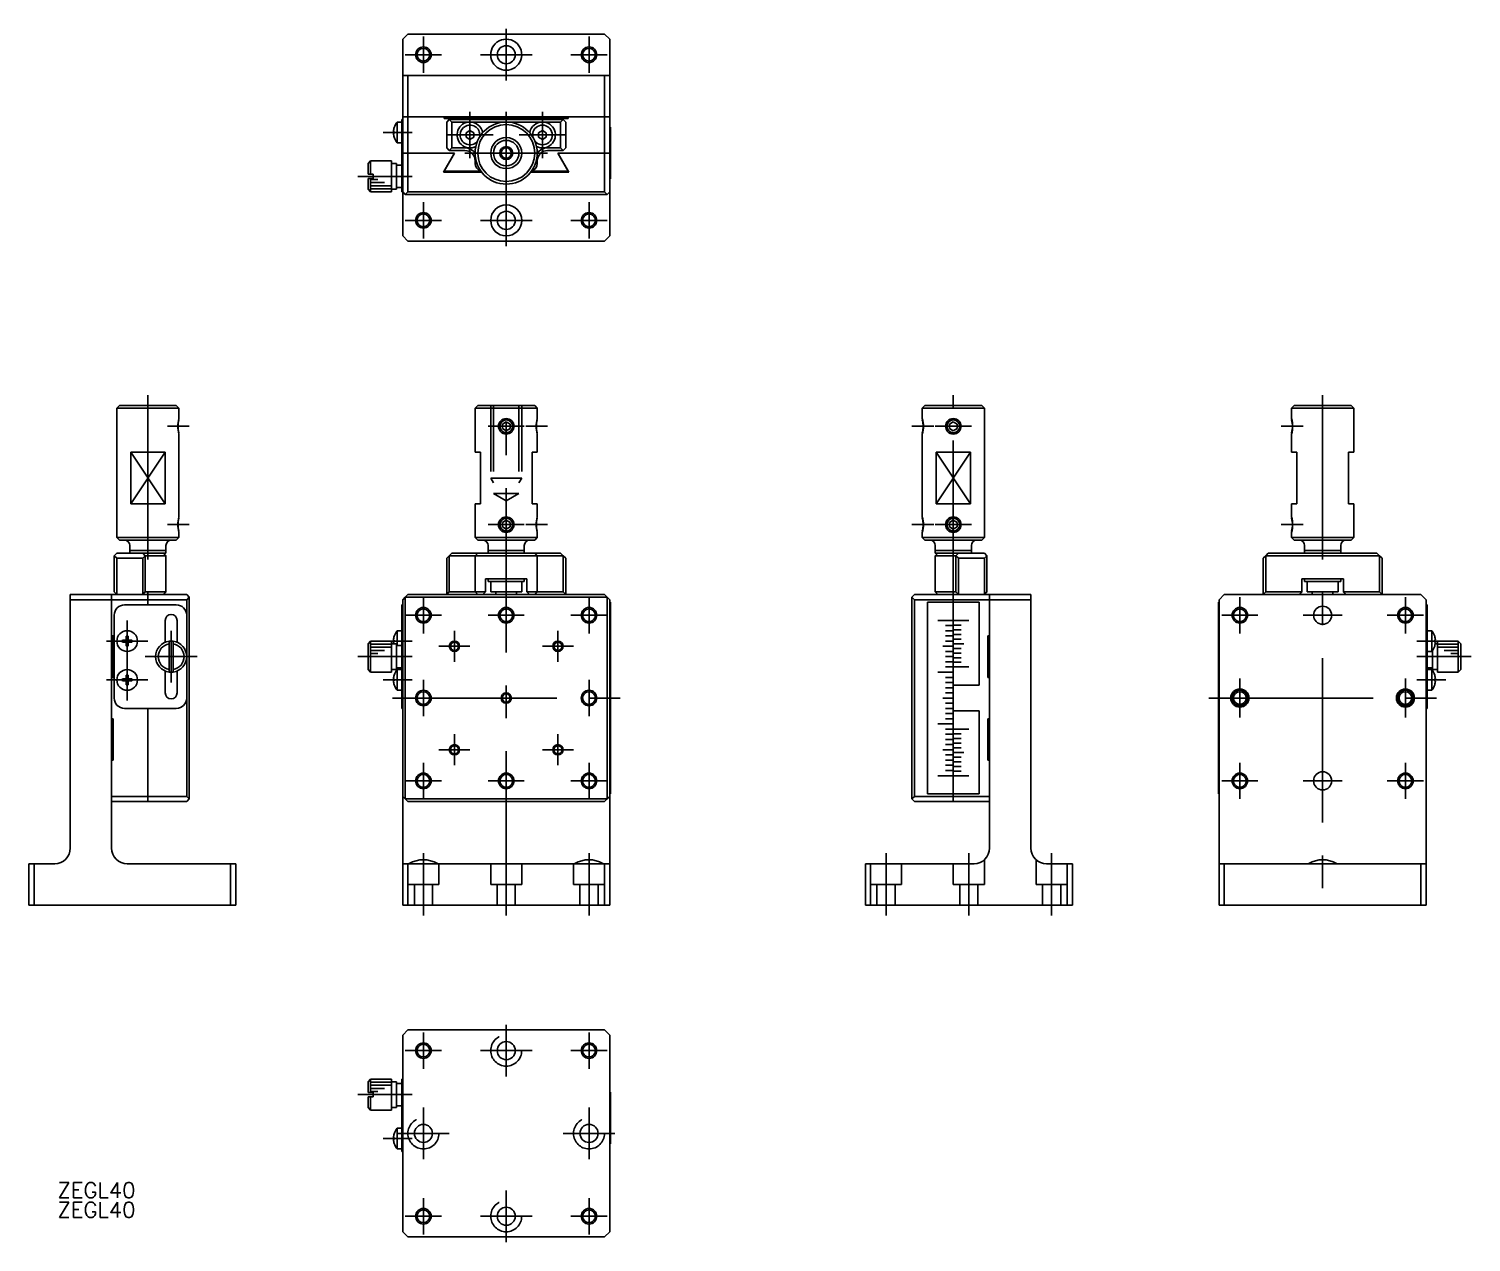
# Model space of a CAD drawing. Extents: x -92 to 186, y -105 to 129.
import ezdxf

# ---------------------------------------------------------------- set-up
doc = ezdxf.new("R2010")
doc.units = 0
doc.linetypes.add('CENTER', pattern=[50.8, 31.75, -6.35, 6.35, -6.35])
doc.linetypes.add('DASHED', pattern=[19.05, 12.7, -6.35])
doc.layers.get('0').update_dxf_attribs({"linetype": 'CONTINUOUS'})
doc.layers.add('CENTER', color=1, linetype='CENTER')
doc.styles.get("Standard").update_dxf_attribs({"font": 'txt.shx', "height": 3, "bigfont": 'bigfont.shx'})

msp = doc.modelspace()

# ---------------------------------------------------------------- linework, layer by layer
at = {"color": 7, "linetype": 'CONTINUOUS'}
for p, q in [((-19, 128.29), (-20, 127.29)), ((-19, 128.29), (19, 128.29)), ((20, 127.29), (19, 128.29)), ((-20, 123.29), (-20, 127.29)), ((20, 127.29), (20, 123.29)), ((-20, 123.29), (-20, 120.29)), ((20, 120.29), (20, 123.29)), ((-20, 112.29), (-20, 120.29)), ((-20, 120.29), (-19, 120.29)), ((19, 120.29), (-19, 120.29)), ((-19, 120.29), (-19, 112.29)), ((19, 112.29), (19, 120.29)), ((19, 120.29), (20, 120.29)), ((20, 120.29), (20, 112.29)), ((-20.2, 111.79), (-20, 111.79)), ((-20.2, 109.79), (-20.2, 111.79)), ((-20, 105.29), (-20, 112.29)), ((-19, 112.29), (-20, 112.29)), ((-20, 112.29), (-19, 112.29)), ((-17.5, 112.29), (-19, 112.29)), ((-17.5, 112.29), (-19, 112.29)), ((-19, 112.29), (-19, 105.29)), ((-14.5, 112.29), (-17.5, 112.29)), ((-14.5, 112.29), (-17.5, 112.29)), ((-12, 112.29), (-14.5, 112.29)), ((-12, 112.29), (-14.5, 112.29)), ((12, 112.29), (-12, 112.29)), ((-12, 112.29), (-12, 111.99)), ((12, 111.99), (-12, 111.99)), ((-11, 111.79), (-11.5, 111.29)), ((-11, 111.79), (11, 111.79)), ((-10.5, 111.29), (-11, 111.79)), ((11, 111.79), (10.5, 111.29)), ((11.5, 111.29), (11, 111.79)), ((14.5, 112.29), (12, 112.29)), ((14.5, 112.29), (12, 112.29)), ((12, 111.99), (12, 112.29)), ((17.5, 112.29), (14.5, 112.29)), ((17.5, 112.29), (14.5, 112.29)), ((19, 112.29), (17.5, 112.29)), ((19, 112.29), (17.5, 112.29)), ((19, 105.29), (19, 112.29)), ((20, 112.29), (19, 112.29)), ((19, 112.29), (20, 112.29)), ((20, 112.29), (20, 105.29)), ((-21.79, 109.49), (-21.66, 109.49)), ((-21.66, 109.09), (-21.79, 109.09)), ((-21.66, 110.24), (-21.66, 110.22)), ((-21.66, 109.49), (-21.66, 109.09)), ((-21.1, 111.29), (-21.1, 107.29)), ((-20.2, 111.29), (-21.1, 111.29)), ((-20.2, 109.79), (-20.2, 99.79)), ((-11.5, 106.29), (-11.5, 111.29)), ((-7, 111.29), (-10.5, 111.29)), ((-10.5, 111.29), (-10.5, 106.29)), ((-7.75, 109.22), (-7, 109.66)), ((-7.75, 108.36), (-7.75, 109.22)), ((0, 111.29), (-7, 111.29)), ((-7, 109.66), (-6.25, 109.22)), ((-6.25, 109.22), (-6.25, 108.36)), ((7, 111.29), (0, 111.29)), ((6.25, 109.22), (7, 109.66)), ((6.25, 108.36), (6.25, 109.22)), ((10.5, 111.29), (7, 111.29)), ((7, 109.66), (7.75, 109.22)), ((7.75, 109.22), (7.75, 108.36)), ((10.5, 106.29), (10.5, 111.29)), ((11.5, 111.29), (11.5, 106.29)), ((20, 110.29), (20.15, 110.29)), ((20.15, 105.29), (20.15, 110.29)), ((-21.66, 108.36), (-21.66, 108.34)), ((-21.1, 107.29), (-20.2, 107.29)), ((-11.5, 106.29), (-11, 105.79)), ((-11, 105.79), (-10.5, 106.29)), ((-10.5, 106.29), (-8, 106.29)), ((-7, 107.93), (-7.75, 108.36)), ((-6.25, 108.36), (-7, 107.93)), ((7, 107.93), (6.25, 108.36)), ((7.75, 108.36), (7, 107.93)), ((8, 106.29), (10.5, 106.29)), ((10.5, 106.29), (11, 105.79)), ((11, 105.79), (11.5, 106.29)), ((-26.2, 103.79), (-26.7, 103.29)), ((-26.7, 101.19), (-26.7, 103.29)), ((-22.2, 103.79), (-26.2, 103.79)), ((-26.2, 103.79), (-26.2, 101.19)), ((-22.2, 100.79), (-22.2, 103.79)), ((-21.2, 103.29), (-22.2, 103.29)), ((-21.2, 100.79), (-21.2, 103.29)), ((-20, 97.79), (-20, 105.29)), ((-20, 105.29), (-19, 105.29)), ((-19, 105.29), (-20, 105.29)), ((-19, 105.29), (-19, 97.79)), ((-10.1, 105.29), (-19, 105.29)), ((-19, 105.29), (-10.1, 105.29)), ((-12.12, 101.59), (-10.1, 105.09)), ((-9.98, 105.29), (-12, 101.79)), ((-8, 105.79), (-11, 105.79)), ((-10.1, 105.09), (-10.1, 105.29)), ((-10.1, 105.29), (-9.98, 105.29)), ((-6, 103.29), (-6, 103.79)), ((6, 103.79), (6, 103.29)), ((11, 105.79), (8, 105.79)), ((12, 101.79), (9.98, 105.29)), ((9.98, 105.29), (10.1, 105.29)), ((19, 105.29), (10.1, 105.29)), ((10.1, 105.29), (19, 105.29)), ((10.1, 105.29), (10.1, 105.09)), ((10.1, 105.09), (12.12, 101.59)), ((19, 97.79), (19, 105.29)), ((19, 105.29), (20, 105.29)), ((20, 105.29), (19, 105.29)), ((20, 105.29), (20, 97.79)), ((20.15, 105.29), (20, 105.29)), ((20, 105.29), (20.15, 105.29)), ((20.15, 105.29), (20.15, 100.29)), ((-26.2, 101.19), (-26.7, 101.19)), ((-26.7, 98.29), (-26.7, 100.39)), ((-26.7, 100.39), (-26.2, 100.39)), ((-25.7, 101.19), (-26.2, 101.19)), ((-26.2, 100.39), (-26.2, 97.79)), ((-26.2, 100.39), (-25.7, 100.39)), ((-25.7, 100.39), (-25.7, 101.19)), ((-22.2, 97.79), (-22.2, 100.79)), ((-20.2, 102.94), (-21.2, 102.94)), ((-21.2, 98.29), (-21.2, 100.79)), ((-4.72, 101.59), (-12.12, 101.59)), ((-12, 101.79), (-4.87, 101.79)), ((12.12, 101.59), (4.72, 101.59)), ((4.87, 101.79), (12, 101.79)), ((-26.7, 98.29), (-26.2, 97.79)), ((-26.2, 100.19), (-24.8, 100.19)), ((-26.2, 99.59), (-23.5, 99.59)), ((-26.2, 98.99), (-22.2, 98.99)), ((-26.2, 98.39), (-22.2, 98.39)), ((-26.2, 97.79), (-22.2, 97.79)), ((-22.2, 98.29), (-21.2, 98.29)), ((-21.2, 98.64), (-20.2, 98.64)), ((-20.2, 97.79), (-20.2, 99.79)), ((-20, 97.79), (-20.2, 97.79)), ((-20, 89.29), (-20, 97.79)), ((-19.5, 97.29), (-20, 97.79)), ((-19, 97.79), (-19.5, 97.29)), ((-19, 97.79), (19, 97.79)), ((1.5, 99.48), (1.5, 99.48)), ((19.5, 97.29), (19, 97.79)), ((20, 97.79), (19.5, 97.29)), ((20, 100.29), (20.15, 100.29)), ((20, 97.79), (20, 89.29)), ((19.5, 97.29), (-19.5, 97.29)), ((-20, 89.29), (-19, 88.29)), ((19, 88.29), (20, 89.29)), ((19, 88.29), (-19, 88.29)), ((-74.75, 56.5), (-75.25, 56)), ((-75.25, 56), (-75.25, 31)), ((-63.25, 56), (-75.25, 56)), ((-74.75, 56.5), (-63.75, 56.5)), ((-63.25, 56), (-63.75, 56.5)), ((-63.25, 54), (-63.25, 56)), ((-5.5, 56.5), (-6, 56)), ((6, 56), (-6, 56)), ((-6, 56), (-6, 47.5)), ((-5.5, 56.5), (5.5, 56.5)), ((6, 56), (5.5, 56.5)), ((6, 54), (6, 56)), ((80.9, 56.5), (80.4, 56)), ((86.4, 56), (80.4, 56)), ((80.4, 56), (80.4, 54)), ((80.9, 56.5), (86.4, 56.5)), ((86.4, 56.5), (91.9, 56.5)), ((92.4, 56), (86.4, 56)), ((92.4, 56), (91.9, 56.5)), ((92.4, 31), (92.4, 56)), ((152.27, 56.5), (151.77, 56)), ((163.77, 56), (151.77, 56)), ((151.77, 56), (151.77, 54)), ((152.27, 56.5), (163.27, 56.5)), ((163.77, 56), (163.27, 56.5)), ((163.77, 47.5), (163.77, 56)), ((-0.75, 52.93), (0, 53.37)), ((0, 53.37), (0.75, 52.93)), ((85.65, 52.93), (86.4, 53.37)), ((86.4, 53.37), (87.15, 52.93)), ((-63.25, 35), (-63.25, 51)), ((-0.75, 52.07), (-0.75, 52.93)), ((0, 51.63), (-0.75, 52.07)), ((0.75, 52.07), (0, 51.63)), ((0.75, 52.93), (0.75, 52.07)), ((6, 47.5), (6, 51)), ((80.4, 51), (80.4, 35)), ((85.65, 52.07), (85.65, 52.93)), ((86.4, 51.63), (85.65, 52.07)), ((87.15, 52.07), (86.4, 51.63)), ((87.15, 52.93), (87.15, 52.07)), ((151.77, 51), (151.77, 47.5)), ((-72.57, 47.5), (-72.57, 37.5)), ((-65.93, 47.5), (-72.57, 47.5)), ((-65.93, 37.5), (-65.93, 47.5)), ((-5, 47.5), (-6, 47.5)), ((-5, 37.5), (-5, 47.5)), ((5, 47.5), (5, 37.5)), ((6, 47.5), (5, 47.5)), ((83.09, 47.5), (83.09, 37.5)), ((89.72, 47.5), (83.09, 47.5)), ((89.72, 37.5), (89.72, 47.5)), ((152.77, 47.5), (151.77, 47.5)), ((152.77, 37.5), (152.77, 47.5)), ((162.77, 47.5), (162.77, 37.5)), ((163.77, 47.5), (162.77, 47.5)), ((-72.57, 37.5), (-65.93, 37.5)), ((-6, 37.5), (-6, 31)), ((-6, 37.5), (-5, 37.5)), ((5, 37.5), (6, 37.5)), ((6, 35), (6, 37.5)), ((83.09, 37.5), (89.72, 37.5)), ((151.77, 37.5), (151.77, 35)), ((151.77, 37.5), (152.77, 37.5)), ((162.77, 37.5), (163.77, 37.5)), ((163.77, 31), (163.77, 37.5)), ((-0.75, 33.93), (0, 34.37)), ((-0.75, 33.07), (-0.75, 33.93)), ((0, 34.37), (0.75, 33.93)), ((0.75, 33.93), (0.75, 33.07)), ((85.65, 33.93), (86.4, 34.37)), ((85.65, 33.07), (85.65, 33.93)), ((86.4, 34.37), (87.15, 33.93)), ((87.15, 33.93), (87.15, 33.07)), ((-75.25, 31), (-63.25, 31)), ((-75.25, 31), (-74.75, 30.5)), ((-63.75, 30.5), (-63.25, 31)), ((-63.25, 31), (-63.25, 32)), ((-6, 31), (6, 31)), ((-6, 31), (-5.5, 30.5)), ((0, 32.63), (-0.75, 33.07)), ((0.75, 33.07), (0, 32.63)), ((5.5, 30.5), (6, 31)), ((6, 31), (6, 32)), ((80.4, 32), (80.4, 31)), ((80.4, 31), (86.4, 31)), ((80.4, 31), (80.9, 30.5)), ((86.4, 32.63), (85.65, 33.07)), ((87.15, 33.07), (86.4, 32.63)), ((86.4, 31), (92.4, 31)), ((91.9, 30.5), (92.4, 31)), ((151.77, 32), (151.77, 31)), ((151.77, 31), (163.77, 31)), ((151.77, 31), (152.27, 30.5)), ((163.27, 30.5), (163.77, 31)), ((-75.25, 28), (-75.75, 27.5)), ((-75.25, 28), (-70.25, 28)), ((-63.75, 30.5), (-74.75, 30.5)), ((-72.75, 29.5), (-72.75, 28.5)), ((-65.75, 28.5), (-72.75, 28.5)), ((-65.75, 28.5), (-72.75, 28.5)), ((-72.75, 28.5), (-72.75, 28)), ((-67.75, 28), (-70.25, 28)), ((-69.75, 27.5), (-70.25, 28)), ((-67.75, 28), (-67.25, 28)), ((-67.25, 28), (-66.25, 28)), ((-65.75, 27.5), (-66.25, 28)), ((-65.75, 28), (-66.25, 28)), ((-65.75, 28.5), (-65.75, 29.5)), ((-65.75, 28), (-65.75, 28.5)), ((-11, 27.5), (-10.5, 28)), ((-10.5, 28), (-8, 28)), ((-5.5, 28), (-8, 28)), ((-6, 27.5), (-5.5, 28)), ((5.5, 30.5), (-5.5, 30.5)), ((-5.5, 28), (-4.5, 28)), ((-4.5, 28), (-1.8, 28)), ((-3.5, 29.5), (-3.5, 28.5)), ((0, 28.5), (-3.5, 28.5)), ((3.5, 28.5), (-3.5, 28.5)), ((-3.5, 28.5), (-3.5, 28)), ((0, 28), (-1.8, 28)), ((3.5, 28.5), (0, 28.5)), ((1.8, 28), (0, 28)), ((1.8, 28), (4.5, 28)), ((3.5, 28.5), (3.5, 29.5)), ((3.5, 28), (3.5, 28.5)), ((4.5, 28), (5.5, 28)), ((8, 28), (5.5, 28)), ((6, 27.5), (5.5, 28)), ((8, 28), (10.5, 28)), ((10.5, 28), (11, 27.5)), ((86.4, 30.5), (80.9, 30.5)), ((82.9, 29.5), (82.9, 28.5)), ((89.9, 28.5), (82.9, 28.5)), ((86.4, 28.5), (82.9, 28.5)), ((82.9, 28.5), (82.9, 28)), ((83.4, 28), (82.9, 28)), ((82.9, 27.5), (83.4, 28)), ((83.4, 28), (84.4, 28)), ((84.4, 28), (84.9, 28)), ((87.4, 28), (84.9, 28)), ((91.9, 30.5), (86.4, 30.5)), ((89.9, 28.5), (86.4, 28.5)), ((87.4, 28), (86.9, 27.5)), ((87.4, 28), (92.4, 28)), ((89.9, 28.5), (89.9, 29.5)), ((89.9, 28), (89.9, 28.5)), ((92.9, 27.5), (92.4, 28)), ((146.77, 27.5), (147.27, 28)), ((147.27, 28), (150.77, 28)), ((150.77, 28), (164.77, 28)), ((163.27, 30.5), (152.27, 30.5)), ((154.27, 29.5), (154.27, 28.5)), ((161.27, 28.5), (154.27, 28.5)), ((157.77, 28.5), (154.27, 28.5)), ((154.27, 28.5), (154.27, 28)), ((161.27, 28.5), (157.77, 28.5)), ((161.27, 28.5), (161.27, 29.5)), ((161.27, 28), (161.27, 28.5)), ((164.77, 28), (168.27, 28)), ((168.27, 28), (168.77, 27.5)), ((-75.75, 20.5), (-75.75, 27.5)), ((-75.75, 27.5), (-75.25, 27)), ((-75.25, 27), (-75.25, 20)), ((-70.25, 27), (-75.25, 27)), ((-70.25, 27), (-69.75, 27.5)), ((-70.25, 20), (-70.25, 27)), ((-69.75, 27.5), (-69.75, 20.5)), ((-69.75, 27.5), (-67.75, 27.5)), ((-67.25, 27.5), (-67.75, 27.5)), ((-65.75, 27.5), (-67.25, 27.5)), ((-65.75, 27.5), (-65.75, 20.5)), ((-11.5, 27), (-11, 27.5)), ((-11.5, 20), (-11.5, 27)), ((-11, 27.5), (-11, 20.5)), ((-8, 27.5), (-11, 27.5)), ((-8, 27.5), (-6, 27.5)), ((-6, 20.5), (-6, 27.5)), ((-4.5, 27.5), (-6, 27.5)), ((4.5, 27.5), (-4.5, 27.5)), ((6, 27.5), (4.5, 27.5)), ((6, 27.5), (6, 20.5)), ((6, 27.5), (8, 27.5)), ((11, 27.5), (8, 27.5)), ((11, 20.5), (11, 27.5)), ((11, 27.5), (11.5, 27)), ((11.5, 27), (11.5, 20)), ((82.9, 20.5), (82.9, 27.5)), ((84.4, 27.5), (82.9, 27.5)), ((84.9, 27.5), (84.4, 27.5)), ((84.9, 27.5), (86.9, 27.5)), ((86.9, 20.5), (86.9, 27.5)), ((86.9, 27.5), (87.4, 27)), ((87.4, 27), (87.4, 20)), ((92.4, 27), (87.4, 27)), ((92.4, 27), (92.9, 27.5)), ((92.4, 20), (92.4, 27)), ((92.9, 27.5), (92.9, 20.5)), ((146.27, 27), (146.77, 27.5)), ((146.27, 20), (146.27, 27)), ((168.77, 27.5), (146.77, 27.5)), ((146.77, 27.5), (146.77, 20.5)), ((168.77, 20.5), (168.77, 27.5)), ((168.77, 27.5), (169.27, 27)), ((169.27, 27), (169.27, 20)), ((-65.75, 22.5), (-65.75, 23)), ((-65.75, 23), (-65.75, 22.5)), ((-65.75, 22.5), (-65.75, 20.5)), ((-4, 23), (0, 23)), ((-4, 20.5), (-4, 23)), ((-3.5, 23), (-3.5, 22.5)), ((-3.5, 22.5), (3.5, 22.5)), ((-3, 22.5), (-3, 20.5)), ((0, 23), (4, 23)), ((3, 20.5), (3, 22.5)), ((3.5, 22.5), (3.5, 23)), ((4, 23), (4, 20.5)), ((82.9, 23), (82.9, 22.5)), ((82.9, 22.5), (82.9, 23)), ((82.9, 20.5), (82.9, 22.5)), ((153.77, 23), (161.77, 23)), ((153.77, 20.5), (153.77, 23)), ((154.27, 23), (154.27, 22.5)), ((154.27, 22.5), (157.77, 22.5)), ((154.27, 22.5), (154.77, 22.5)), ((154.77, 22.5), (154.77, 20.5)), ((157.77, 22.5), (161.27, 22.5)), ((160.77, 20.5), (160.77, 22.5)), ((160.77, 22.5), (161.27, 22.5)), ((161.27, 22.5), (161.27, 23)), ((161.77, 23), (161.77, 20.5)), ((-84.25, 20), (-76.25, 20)), ((-84.25, 19), (-84.25, 20)), ((-76.25, 20), (-69.25, 20)), ((-76.25, 20), (-76.25, 19)), ((-76.25, 19), (-76.25, 20)), ((-75.75, 20.5), (-75.25, 20)), ((-70.25, 20), (-69.75, 20.5)), ((-67.75, 20.5), (-69.75, 20.5)), ((-69.25, 20), (-61.75, 20)), ((-69.25, 19), (-69.25, 20)), ((-69.25, 20), (-69.25, 19)), ((-67.75, 20.5), (-67.25, 20.5)), ((-67.25, 20.5), (-65.75, 20.5)), ((-65.75, 20.5), (-66.25, 20)), ((-61.75, 20), (-61.25, 19.5)), ((-19, 20), (-19.5, 19.5)), ((-19, 20), (19, 20)), ((-11.5, 20), (-11, 20.5)), ((-11, 20.5), (-8, 20.5)), ((-6, 20.5), (-8, 20.5)), ((-6, 20.5), (-5.5, 20)), ((-6, 20.5), (-4.5, 20.5)), ((-4.5, 20), (-4, 20.5)), ((-4.5, 20.5), (-4, 20.5)), ((-3, 20.5), (3, 20.5)), ((-2, 20.5), (-2, 20)), ((2, 20), (2, 20.5)), ((4, 20.5), (4.5, 20)), ((4, 20.5), (4.5, 20.5)), ((4.5, 20.5), (6, 20.5)), ((5.5, 20), (6, 20.5)), ((8, 20.5), (6, 20.5)), ((8, 20.5), (11, 20.5)), ((11, 20.5), (11.5, 20)), ((19.5, 19.5), (19, 20)), ((78.4, 19.5), (78.9, 20)), ((78.9, 20), (86.4, 20)), ((83.4, 20), (82.9, 20.5)), ((82.9, 20.5), (84.4, 20.5)), ((84.4, 20.5), (84.9, 20.5)), ((86.9, 20.5), (84.9, 20.5)), ((86.4, 20), (93.4, 20)), ((86.4, 20), (86.4, 19)), ((86.4, 19), (86.4, 20)), ((86.9, 20.5), (87.4, 20)), ((92.4, 20), (92.9, 20.5)), ((93.4, 20), (101.4, 20)), ((93.4, 19), (93.4, 20)), ((93.4, 20), (93.4, 19)), ((101.4, 20), (101.4, 19)), ((138.77, 20), (137.77, 19)), ((138.77, 20), (176.77, 20)), ((146.27, 20), (146.77, 20.5)), ((146.77, 20.5), (153.77, 20.5)), ((153.27, 20), (153.77, 20.5)), ((154.77, 20.5), (160.77, 20.5)), ((155.77, 20.5), (155.77, 20)), ((159.77, 20), (159.77, 20.5)), ((161.77, 20.5), (168.77, 20.5)), ((161.77, 20.5), (162.27, 20)), ((168.77, 20.5), (169.27, 20)), ((177.77, 19), (176.77, 20)), ((-84.25, 19), (-84.25, -29)), ((-76.25, 19), (-84.25, 19)), ((-69.25, 19), (-76.25, 19)), ((-76.25, 17.5), (-76.25, 19)), ((-76.25, 19), (-76.25, 17.5)), ((-76.25, 14.5), (-76.25, 17.5)), ((-76.25, 17.5), (-76.25, 14.5)), ((-73.75, 18), (-63.75, 18)), ((-61.75, 19), (-69.25, 19)), ((-69.25, 19), (-69.25, 18)), ((-69.25, 18), (-69.25, 19)), ((-61.25, 19.5), (-61.75, 19)), ((-61.75, 16), (-61.75, 19)), ((-61.25, 19.5), (-61.25, -19.5)), ((-20.2, 18), (-20, 18)), ((-20.2, 16), (-20.2, 18)), ((-19.5, 19.5), (-20, 19)), ((-20, 16), (-20, 19)), ((-19.5, 19.5), (-19.5, -19.5)), ((19.5, 19.5), (-19.5, 19.5)), ((19.5, -19.5), (19.5, 19.5)), ((20, 19), (19.5, 19.5)), ((20, 19), (20, -19)), ((20, 18.5), (20.15, 18.5)), ((20.15, 18.5), (20.15, -18.5)), ((78.4, -19.5), (78.4, 19.5)), ((78.9, 19), (78.4, 19.5)), ((78.9, 19), (78.9, -19)), ((86.4, 19), (78.9, 19)), ((81.4, 18.5), (81.4, -18.5)), ((86.4, 18.5), (81.4, 18.5)), ((93.4, 19), (86.4, 19)), ((86.4, 18.51), (86.4, 19)), ((86.4, 19), (86.4, 18.51)), ((86.4, 18.5), (91.4, 18.5)), ((86.4, 15.01), (86.4, 18.5)), ((86.4, 15.01), (86.4, 18.5)), ((91.4, 18.5), (91.4, 2.5)), ((101.4, 19), (93.4, 19)), ((93.4, 19), (93.4, 17.5)), ((93.4, 17.5), (93.4, 19)), ((93.4, 17.5), (93.4, 14.5)), ((93.4, 14.5), (93.4, 17.5)), ((101.4, -29), (101.4, 19)), ((137.62, 18.5), (137.62, 2.5)), ((137.77, 18.5), (137.62, 18.5)), ((137.77, -29), (137.77, 19)), ((177.77, 19), (177.77, -29)), ((177.77, 18), (177.97, 18)), ((177.97, 18), (177.97, 16)), ((-76.25, 12), (-76.25, 14.5)), ((-76.25, 14.5), (-76.25, 12)), ((-75.75, 0), (-75.75, 16)), ((-65.9, 15), (-65.9, 10.77)), ((-63.6, 10.77), (-63.6, 15)), ((-61.75, 16), (-61.75, 8)), ((-20.2, 16), (-20.2, 0)), ((-20, 0), (-20, 16)), ((-20, 16), (-20, 0)), ((84.4, 15), (83.4, 15)), ((84.9, 15), (84.4, 15)), ((86.4, 15), (84.9, 15)), ((86.4, 14), (84.9, 14)), ((86.4, 15), (86.4, 15.01)), ((86.4, 15), (86.4, 15.01)), ((86.4, 15), (87.9, 15)), ((86.4, 14.99), (86.4, 15)), ((86.4, 14.99), (86.4, 15)), ((86.4, 14.11), (86.4, 14.99)), ((86.4, 14.1), (86.4, 14.99)), ((86.4, 14.1), (86.4, 14.11)), ((86.4, 14.1), (87.9, 14.1)), ((86.4, 14.09), (86.4, 14.1)), ((86.4, 14.01), (86.4, 14.1)), ((86.4, 14), (86.4, 14.09)), ((86.4, 14), (86.4, 14.01)), ((86.4, 13.21), (86.4, 14)), ((86.4, 13.99), (86.4, 14)), ((86.4, 13.2), (86.4, 13.99)), ((87.9, 15), (88.4, 15)), ((88.4, 15), (89.4, 15)), ((93.4, 14.5), (93.4, 12)), ((93.4, 12), (93.4, 14.5)), ((177.97, 0), (177.97, 16)), ((-76.25, 4), (-76.25, 12)), ((-75.95, 12), (-76.25, 12)), ((-75.95, 12), (-75.95, 4)), ((-74.18, 11.2), (-73.45, 11.2)), ((-73.45, 11.2), (-73.45, 11.93)), ((-73.05, 11.93), (-73.05, 11.2)), ((-73.05, 11.2), (-72.32, 11.2)), ((-21.79, 11.2), (-21.66, 11.2)), ((-21.66, 11.95), (-21.66, 11.93)), ((-21.66, 11.2), (-21.66, 10.8)), ((-21.1, 13), (-21.1, 10.15)), ((-20.2, 13), (-21.1, 13)), ((86.4, 13), (84.9, 13)), ((86.4, 12), (84.9, 12)), ((86.4, 13.2), (86.4, 13.21)), ((86.4, 13.2), (87.9, 13.2)), ((86.4, 13.19), (86.4, 13.2)), ((86.4, 13.01), (86.4, 13.2)), ((86.4, 13), (86.4, 13.19)), ((86.4, 13), (86.4, 13.01)), ((86.4, 12.31), (86.4, 13)), ((86.4, 12.99), (86.4, 13)), ((86.4, 12.3), (86.4, 12.99)), ((86.4, 12.3), (86.4, 12.31)), ((86.4, 12.3), (87.9, 12.3)), ((86.4, 12.29), (86.4, 12.3)), ((86.4, 12.01), (86.4, 12.3)), ((86.4, 12), (86.4, 12.29)), ((86.4, 12), (86.4, 12.01)), ((86.4, 11.41), (86.4, 12)), ((86.4, 11.99), (86.4, 12)), ((86.4, 11.4), (86.4, 11.99)), ((86.4, 11.4), (86.4, 11.41)), ((86.4, 11.4), (87.9, 11.4)), ((86.4, 11.39), (86.4, 11.4)), ((86.4, 11.01), (86.4, 11.4)), ((86.4, 11), (86.4, 11.39)), ((93.1, 4), (93.1, 12)), ((93.4, 12), (93.1, 12)), ((93.4, 12), (93.4, 4)), ((178.87, 13), (177.97, 13)), ((178.87, 11), (178.87, 13)), ((179.43, 11.93), (179.43, 11.95)), ((179.43, 10.8), (179.43, 11.2)), ((179.43, 11.2), (179.56, 11.2)), ((-73.45, 10.8), (-74.18, 10.8)), ((-73.45, 10.07), (-73.45, 10.8)), ((-72.32, 10.8), (-73.05, 10.8)), ((-73.05, 10.8), (-73.05, 10.07)), ((-65.15, 10.97), (-65.15, 10.47)), ((-65.15, 10.47), (-65.15, 5.53)), ((-64.35, 10.47), (-64.35, 10.97)), ((-64.35, 5.53), (-64.35, 10.47)), ((-26.7, 10.47), (-26.2, 10.97)), ((-26.7, 5.53), (-26.7, 10.47)), ((-26.2, 10.97), (-26.2, 5.03)), ((-26.2, 10.97), (-25.7, 10.97)), ((-22.2, 10.4), (-26.2, 10.4)), ((-22.2, 9.8), (-26.2, 9.8)), ((-23.5, 9.2), (-26.2, 9.2)), ((-24.8, 8.6), (-26.2, 8.6)), ((-22.2, 11), (-25.7, 11)), ((-25.7, 10.97), (-25.7, 11)), ((-22.2, 5), (-22.2, 11)), ((-21.2, 10.5), (-22.2, 10.5)), ((-21.66, 10.8), (-21.79, 10.8)), ((-21.2, 5.5), (-21.2, 10.5)), ((-20.2, 10.15), (-21.2, 10.15)), ((84.9, 10), (84.4, 10)), ((86.4, 11), (84.9, 11)), ((86.4, 10), (84.9, 10)), ((86.4, 9), (84.9, 9)), ((86.4, 11), (86.4, 11.01)), ((86.4, 10.51), (86.4, 11)), ((86.4, 10.99), (86.4, 11)), ((86.4, 10.5), (86.4, 10.99)), ((86.4, 10.5), (86.4, 10.51)), ((86.4, 10.5), (87.9, 10.5)), ((86.4, 10.49), (86.4, 10.5)), ((86.4, 10.01), (86.4, 10.5)), ((86.4, 10), (86.4, 10.49)), ((86.4, 10), (86.4, 10.01)), ((86.4, 9.61), (86.4, 10)), ((86.4, 9.99), (86.4, 10)), ((86.4, 9.6), (86.4, 9.99)), ((86.4, 9.6), (86.4, 9.61)), ((86.4, 9.6), (87.9, 9.6)), ((86.4, 9.59), (86.4, 9.6)), ((86.4, 9.01), (86.4, 9.6)), ((86.4, 9), (86.4, 9.59)), ((86.4, 9), (86.4, 9.01)), ((86.4, 8.71), (86.4, 9)), ((86.4, 8.99), (86.4, 9)), ((86.4, 8.7), (86.4, 8.99)), ((86.4, 8.7), (86.4, 8.71)), ((86.4, 8.7), (87.9, 8.7)), ((86.4, 8.69), (86.4, 8.7)), ((86.4, 8.01), (86.4, 8.7)), ((86.4, 8), (86.4, 8.69)), ((87.9, 10.5), (88.4, 10.5)), ((177.97, 9), (178.87, 9)), ((178.87, 9), (178.87, 11)), ((178.97, 9.13), (178.97, 5.5)), ((179.56, 10.8), (179.43, 10.8)), ((179.43, 10.05), (179.43, 10.07)), ((179.97, 10.5), (179.52, 10.5)), ((179.97, 11), (179.97, 5)), ((183.47, 11), (179.97, 11)), ((183.97, 10.4), (179.97, 10.4)), ((183.97, 9.8), (179.97, 9.8)), ((183.97, 9.2), (181.27, 9.2)), ((183.97, 8.6), (182.57, 8.6)), ((183.47, 11), (183.47, 10.97)), ((183.47, 10.97), (183.97, 10.97)), ((183.97, 5.03), (183.97, 10.97)), ((183.97, 10.97), (184.47, 10.47)), ((184.47, 10.47), (184.47, 5.53)), ((-61.75, 8), (-61.75, 0)), ((-21.2, 5.85), (-20.2, 5.85)), ((86.4, 8), (84.9, 8)), ((86.4, 7), (84.9, 7)), ((86.4, 6), (84.9, 6)), ((86.4, 8), (86.4, 8.01)), ((86.4, 7.81), (86.4, 8)), ((86.4, 7.99), (86.4, 8)), ((86.4, 7.8), (86.4, 7.99)), ((86.4, 7.8), (86.4, 7.81)), ((86.4, 7.01), (86.4, 7.8)), ((86.4, 7.8), (87.9, 7.8)), ((86.4, 7.79), (86.4, 7.8)), ((86.4, 7), (86.4, 7.79)), ((86.4, 7), (86.4, 7.01)), ((86.4, 6.91), (86.4, 7)), ((86.4, 6.99), (86.4, 7)), ((86.4, 6.9), (86.4, 6.99)), ((86.4, 6.9), (86.4, 6.91)), ((86.4, 6.9), (87.9, 6.9)), ((86.4, 6.89), (86.4, 6.9)), ((86.4, 6.01), (86.4, 6.9)), ((86.4, 6.01), (86.4, 6.89)), ((86.4, 6), (86.4, 6.01)), ((86.4, 6), (86.4, 6.01)), ((86.4, 6), (87.9, 6)), ((86.4, 5.99), (86.4, 6)), ((86.4, 5.99), (86.4, 6)), ((86.4, 5), (86.4, 5.99)), ((86.4, 5.01), (86.4, 5.99)), ((87.9, 6), (88.4, 6)), ((88.4, 6), (89.4, 6)), ((177.97, 5.85), (178.97, 5.85)), ((-76.25, -4), (-76.25, 4)), ((-76.25, 4), (-76.25, -4)), ((-76.25, 4), (-75.95, 4)), ((-74.18, 3.7), (-73.45, 3.7)), ((-73.45, 3.3), (-74.18, 3.3)), ((-73.45, 3.7), (-73.45, 4.43)), ((-73.45, 2.57), (-73.45, 3.3)), ((-73.05, 4.43), (-73.05, 3.7)), ((-73.05, 3.7), (-72.32, 3.7)), ((-73.05, 3.3), (-73.05, 2.57)), ((-72.32, 3.3), (-73.05, 3.3)), ((-65.9, 5.23), (-65.9, 1)), ((-65.15, 5.53), (-65.15, 5.03)), ((-64.35, 5.03), (-64.35, 5.53)), ((-63.6, 1), (-63.6, 5.23)), ((-26.2, 5.03), (-26.7, 5.53)), ((-25.7, 5.03), (-26.2, 5.03)), ((-25.7, 5), (-25.7, 5.03)), ((-25.7, 5), (-22.2, 5)), ((-22.2, 5.5), (-21.2, 5.5)), ((-21.79, 3.7), (-21.66, 3.7)), ((-21.66, 3.3), (-21.79, 3.3)), ((-21.66, 4.45), (-21.66, 4.43)), ((-21.66, 3.7), (-21.66, 3.3)), ((-21.1, 5.5), (-21.1, 1.5)), ((-20.2, 5.5), (-21.1, 5.5)), ((84.4, 5), (83.4, 5)), ((84.9, 5), (84.4, 5)), ((86.4, 5), (84.9, 5)), ((86.4, 4), (84.9, 4)), ((86.4, 3), (84.9, 3)), ((86.4, 5), (86.4, 5.01)), ((86.4, 4), (86.4, 5)), ((86.4, 4.99), (86.4, 5)), ((86.4, 4.01), (86.4, 4.99)), ((86.4, 4), (86.4, 4.01)), ((86.4, 3), (86.4, 4)), ((86.4, 3.99), (86.4, 4)), ((86.4, 3.01), (86.4, 3.99)), ((86.4, 3), (86.4, 3.01)), ((86.4, 2.5), (86.4, 3)), ((86.4, 2.99), (86.4, 3)), ((86.4, 2.5), (86.4, 2.99)), ((93.1, 4), (93.4, 4)), ((93.4, 4), (93.4, -4)), ((93.4, -4), (93.4, 4)), ((178.87, 5.5), (177.97, 5.5)), ((178.87, 3.5), (178.87, 5.5)), ((178.87, 1.5), (178.87, 3.5)), ((178.97, 5.5), (179.97, 5.5)), ((179.43, 4.43), (179.43, 4.45)), ((179.43, 3.3), (179.43, 3.7)), ((179.43, 3.7), (179.56, 3.7)), ((179.56, 3.3), (179.43, 3.3)), ((179.97, 5), (183.47, 5)), ((183.97, 5.03), (183.47, 5.03)), ((183.47, 5.03), (183.47, 5)), ((184.47, 5.53), (183.97, 5.03)), ((-61.75, -19), (-61.75, 0)), ((-21.66, 2.57), (-21.66, 2.55)), ((-21.1, 1.5), (-20.2, 1.5)), ((-20.2, -2), (-20.2, 0)), ((-20, -19), (-20, 0)), ((84.9, 0), (84.4, 0)), ((86.4, 2), (84.9, 2)), ((86.4, 1), (84.9, 1)), ((86.4, 0), (84.9, 0)), ((91.4, 2.5), (86.4, 2.5)), ((86.4, 2.49), (86.4, 2.5)), ((86.4, 2), (86.4, 2.49)), ((86.4, 1), (86.4, 2)), ((86.4, 0), (86.4, 1)), ((86.4, -1), (86.4, 0)), ((137.77, 2.5), (137.62, 2.5)), ((137.62, 2), (137.62, 2.49)), ((137.62, 1), (137.62, 2)), ((137.62, 0), (137.62, 1)), ((137.62, -1), (137.62, 0)), ((177.97, 1.5), (178.87, 1.5)), ((177.97, 0), (177.97, -2)), ((179.43, 2.55), (179.43, 2.57)), ((-63.75, -2), (-73.75, -2)), ((-69.25, -2), (-69.25, -19)), ((-69.25, -19), (-69.25, -2)), ((-20, -2), (-20.2, -2)), ((86.4, -1), (84.9, -1)), ((86.4, -2), (84.9, -2)), ((86.4, -2), (86.4, -1)), ((86.4, -2.49), (86.4, -2)), ((86.4, -2.5), (86.4, -2.49)), ((86.4, -2.5), (91.4, -2.5)), ((86.4, -3), (86.4, -2.5)), ((86.4, -2.99), (86.4, -2.5)), ((91.4, -2.5), (91.4, -18.5)), ((137.62, -2), (137.62, -1)), ((137.62, -2.49), (137.62, -2)), ((137.77, -2.5), (137.62, -2.5)), ((137.62, -2.5), (137.62, -18.5)), ((177.97, -2), (177.77, -2)), ((-76.25, -12), (-76.25, -4)), ((-75.95, -4), (-76.25, -4)), ((-75.95, -4), (-75.95, -12)), ((84.4, -5), (83.4, -5)), ((84.9, -5), (84.4, -5)), ((86.4, -3), (84.9, -3)), ((86.4, -4), (84.9, -4)), ((86.4, -5), (84.9, -5)), ((86.4, -3), (86.4, -2.99)), ((86.4, -4), (86.4, -3)), ((86.4, -3.01), (86.4, -3)), ((86.4, -3.99), (86.4, -3.01)), ((86.4, -4), (86.4, -3.99)), ((86.4, -5), (86.4, -4)), ((86.4, -4.01), (86.4, -4)), ((86.4, -4.99), (86.4, -4.01)), ((86.4, -5), (86.4, -4.99)), ((86.4, -5.99), (86.4, -5)), ((86.4, -5.01), (86.4, -5)), ((86.4, -5.99), (86.4, -5.01)), ((93.1, -12), (93.1, -4)), ((93.4, -4), (93.1, -4)), ((93.4, -4), (93.4, -12)), ((86.4, -6), (84.9, -6)), ((86.4, -7), (84.9, -7)), ((86.4, -8), (84.9, -8)), ((86.4, -6), (86.4, -5.99)), ((86.4, -6), (86.4, -5.99)), ((86.4, -6), (87.9, -6)), ((86.4, -6.01), (86.4, -6)), ((86.4, -6.01), (86.4, -6)), ((86.4, -6.89), (86.4, -6.01)), ((86.4, -6.9), (86.4, -6.01)), ((86.4, -6.9), (86.4, -6.89)), ((86.4, -6.9), (87.9, -6.9)), ((86.4, -6.91), (86.4, -6.9)), ((86.4, -6.99), (86.4, -6.9)), ((86.4, -7), (86.4, -6.91)), ((86.4, -7), (86.4, -6.99)), ((86.4, -7.79), (86.4, -7)), ((86.4, -7.01), (86.4, -7)), ((86.4, -7.8), (86.4, -7.01)), ((86.4, -7.8), (86.4, -7.79)), ((86.4, -7.8), (87.9, -7.8)), ((86.4, -7.81), (86.4, -7.8)), ((86.4, -7.99), (86.4, -7.8)), ((86.4, -8), (86.4, -7.81)), ((86.4, -8), (86.4, -7.99)), ((86.4, -8.69), (86.4, -8)), ((86.4, -8.01), (86.4, -8)), ((86.4, -8.7), (86.4, -8.01)), ((87.9, -6), (88.4, -6)), ((88.4, -6), (89.4, -6)), ((84.9, -10), (84.4, -10)), ((86.4, -9), (84.9, -9)), ((86.4, -10), (84.9, -10)), ((86.4, -11), (84.9, -11)), ((86.4, -8.7), (86.4, -8.69)), ((86.4, -8.7), (87.9, -8.7)), ((86.4, -8.71), (86.4, -8.7)), ((86.4, -8.99), (86.4, -8.7)), ((86.4, -9), (86.4, -8.71)), ((86.4, -9), (86.4, -8.99)), ((86.4, -9.59), (86.4, -9)), ((86.4, -9.01), (86.4, -9)), ((86.4, -9.6), (86.4, -9.01)), ((86.4, -9.6), (86.4, -9.59)), ((86.4, -9.6), (87.9, -9.6)), ((86.4, -9.61), (86.4, -9.6)), ((86.4, -9.99), (86.4, -9.6)), ((86.4, -10), (86.4, -9.61)), ((86.4, -10), (86.4, -9.99)), ((86.4, -10.49), (86.4, -10)), ((86.4, -10.01), (86.4, -10)), ((86.4, -10.5), (86.4, -10.01)), ((86.4, -10.5), (86.4, -10.49)), ((86.4, -10.5), (87.9, -10.5)), ((86.4, -10.51), (86.4, -10.5)), ((86.4, -10.99), (86.4, -10.5)), ((86.4, -11), (86.4, -10.51)), ((86.4, -11), (86.4, -10.99)), ((86.4, -11.39), (86.4, -11)), ((86.4, -11.01), (86.4, -11)), ((86.4, -11.4), (86.4, -11.01)), ((87.9, -10.5), (88.4, -10.5)), ((-76.25, -14.5), (-76.25, -12)), ((-76.25, -12), (-76.25, -14.5)), ((-76.25, -12), (-75.95, -12)), ((86.4, -12), (84.9, -12)), ((86.4, -13), (84.9, -13)), ((86.4, -11.4), (86.4, -11.39)), ((86.4, -11.4), (87.9, -11.4)), ((86.4, -11.41), (86.4, -11.4)), ((86.4, -11.99), (86.4, -11.4)), ((86.4, -12), (86.4, -11.41)), ((86.4, -12), (86.4, -11.99)), ((86.4, -12.29), (86.4, -12)), ((86.4, -12.01), (86.4, -12)), ((86.4, -12.3), (86.4, -12.01)), ((86.4, -12.3), (86.4, -12.29)), ((86.4, -12.3), (87.9, -12.3)), ((86.4, -12.31), (86.4, -12.3)), ((86.4, -12.99), (86.4, -12.3)), ((86.4, -13), (86.4, -12.31)), ((86.4, -13), (86.4, -12.99)), ((86.4, -13.19), (86.4, -13)), ((86.4, -13.01), (86.4, -13)), ((86.4, -13.2), (86.4, -13.01)), ((86.4, -13.2), (86.4, -13.19)), ((86.4, -13.2), (87.9, -13.2)), ((86.4, -13.21), (86.4, -13.2)), ((86.4, -13.99), (86.4, -13.2)), ((86.4, -14), (86.4, -13.21)), ((93.1, -12), (93.4, -12)), ((93.4, -12), (93.4, -14.5)), ((93.4, -14.5), (93.4, -12)), ((-76.25, -17.5), (-76.25, -14.5)), ((-76.25, -14.5), (-76.25, -17.5)), ((84.4, -15), (83.4, -15)), ((84.9, -15), (84.4, -15)), ((86.4, -14), (84.9, -14)), ((86.4, -15), (84.9, -15)), ((86.4, -14), (86.4, -13.99)), ((86.4, -14.09), (86.4, -14)), ((86.4, -14.01), (86.4, -14)), ((86.4, -14.1), (86.4, -14.01)), ((86.4, -14.1), (86.4, -14.09)), ((86.4, -14.1), (87.9, -14.1)), ((86.4, -14.99), (86.4, -14.1)), ((86.4, -14.11), (86.4, -14.1)), ((86.4, -14.99), (86.4, -14.11)), ((86.4, -15), (86.4, -14.99)), ((86.4, -15), (86.4, -14.99)), ((86.4, -15), (87.9, -15)), ((86.4, -15.01), (86.4, -15)), ((86.4, -15.01), (86.4, -15)), ((86.4, -18.5), (86.4, -15.01)), ((86.4, -18.5), (86.4, -15.01)), ((87.9, -15), (88.4, -15)), ((88.4, -15), (89.4, -15)), ((93.4, -14.5), (93.4, -17.5)), ((93.4, -17.5), (93.4, -14.5)), ((-76.25, -19), (-76.25, -17.5)), ((-76.25, -17.5), (-76.25, -19)), ((-76.25, -29), (-76.25, -19)), ((-76.25, -19), (-69.25, -19)), ((-69.25, -19), (-61.75, -19)), ((-69.25, -20), (-69.25, -19)), ((-69.25, -19), (-69.25, -20)), ((-61.75, -19), (-61.25, -19.5)), ((-61.25, -19.5), (-61.75, -20)), ((-20, -29), (-20, -19)), ((-20, -19), (-19.5, -19.5)), ((-19.5, -19.5), (19.5, -19.5)), ((-19.5, -19.5), (-19, -20)), ((19, -20), (19.5, -19.5)), ((19.5, -19.5), (20, -19)), ((20.15, -18.5), (20, -18.5)), ((20, -19), (20, -29)), ((78.4, -19.5), (78.9, -19)), ((78.9, -20), (78.4, -19.5)), ((78.9, -19), (86.4, -19)), ((86.4, -18.5), (81.4, -18.5)), ((91.4, -18.5), (86.4, -18.5)), ((86.4, -19), (86.4, -18.51)), ((86.4, -18.51), (86.4, -19)), ((86.4, -19), (93.4, -19)), ((86.4, -19), (86.4, -20)), ((86.4, -20), (86.4, -19)), ((93.4, -17.5), (93.4, -19)), ((93.4, -19), (93.4, -17.5)), ((93.4, -19), (93.4, -29)), ((137.77, -18.5), (137.62, -18.5)), ((-69.25, -20), (-76.25, -20)), ((-61.75, -20), (-69.25, -20)), ((19, -20), (-19, -20)), ((86.4, -20), (78.9, -20)), ((93.4, -20), (86.4, -20)), ((-20, -29), (-20, -32)), ((20, -32), (20, -29)), ((137.77, -29), (137.77, -32)), ((177.77, -32), (177.77, -29)), ((-92.25, -40), (-92.25, -32)), ((-92.25, -32), (-91.25, -32)), ((-91.25, -32), (-91.25, -40)), ((-87.25, -32), (-91.25, -32)), ((-53.25, -32), (-73.25, -32)), ((-53.25, -40), (-53.25, -32)), ((-53.25, -32), (-52.25, -32)), ((-52.25, -32), (-52.25, -40)), ((-20, -40), (-20, -32)), ((-20, -32), (-19, -32)), ((19, -32), (-19, -32)), ((-19, -32), (-19, -40)), ((-18.74, -31.99), (-18.83, -32)), ((-13.17, -32), (-13.3, -31.98)), ((13.28, -31.99), (13.17, -32)), ((18.83, -32), (18.7, -31.98)), ((19, -40), (19, -32)), ((19, -32), (20, -32)), ((20, -32), (20, -40)), ((69.4, -40), (69.4, -32)), ((69.4, -32), (70.4, -32)), ((90.4, -32), (70.4, -32)), ((70.4, -32), (70.4, -40)), ((108.4, -32), (104.4, -32)), ((108.4, -40), (108.4, -32)), ((108.4, -32), (109.4, -32)), ((109.4, -32), (109.4, -40)), ((137.77, -40), (137.77, -32)), ((137.77, -32), (138.77, -32)), ((176.77, -32), (138.77, -32)), ((138.77, -32), (138.77, -40)), ((154.97, -32), (154.94, -32)), ((155.1, -31.98), (154.97, -32)), ((160.6, -32), (160.47, -31.98)), ((176.77, -40), (176.77, -32)), ((176.77, -32), (177.77, -32)), ((177.77, -32), (177.77, -40)), ((-91.25, -40), (-92.25, -40)), ((-91.25, -40), (-53.25, -40)), ((-52.25, -40), (-53.25, -40)), ((-19, -40), (-20, -40)), ((-19, -40), (19, -40)), ((20, -40), (19, -40)), ((70.4, -40), (69.4, -40)), ((70.4, -40), (108.4, -40)), ((109.4, -40), (108.4, -40)), ((138.77, -40), (137.77, -40)), ((138.77, -40), (176.77, -40)), ((177.77, -40), (176.77, -40)), ((-19, -64.12), (-20, -65.12)), ((-20, -103.12), (-20, -65.12)), ((-19, -64.12), (19, -64.12)), ((20, -65.12), (19, -64.12)), ((20, -65.12), (20, -103.12)), ((-26.2, -73.62), (-26.7, -74.12)), ((-26.7, -76.22), (-26.7, -74.12)), ((-22.2, -73.62), (-26.2, -73.62)), ((-26.2, -73.62), (-26.2, -76.22)), ((-22.2, -74.22), (-26.2, -74.22)), ((-22.2, -74.82), (-26.2, -74.82)), ((-22.2, -79.62), (-22.2, -73.62)), ((-21.2, -74.12), (-22.2, -74.12)), ((-21.2, -79.12), (-21.2, -74.12)), ((-20.2, -74.47), (-21.2, -74.47)), ((-20.2, -73.62), (-20, -73.62)), ((-20.2, -75.62), (-20.2, -73.62)), ((-26.2, -76.22), (-26.7, -76.22)), ((-26.7, -77.02), (-26.2, -77.02)), ((-26.7, -79.12), (-26.7, -77.02)), ((-23.5, -75.42), (-26.2, -75.42)), ((-24.8, -76.02), (-26.2, -76.02)), ((-25.7, -76.22), (-26.2, -76.22)), ((-26.2, -77.02), (-25.7, -77.02)), ((-26.2, -77.02), (-26.2, -79.62)), ((-25.7, -77.02), (-25.7, -76.22)), ((-20.2, -75.62), (-20.2, -85.62)), ((20.15, -76.12), (20, -76.12)), ((20.15, -81.12), (20.15, -76.12)), ((-26.7, -79.12), (-26.2, -79.62)), ((-26.2, -79.62), (-22.2, -79.62)), ((-22.2, -79.12), (-21.2, -79.12)), ((-21.2, -78.77), (-20.2, -78.77)), ((-21.1, -83.12), (-21.1, -87.12)), ((-20.2, -83.12), (-21.1, -83.12)), ((20, -81.12), (20.15, -81.12)), ((20, -81.12), (20.15, -81.12)), ((20.15, -86.12), (20.15, -81.12)), ((-21.79, -84.92), (-21.66, -84.92)), ((-21.66, -85.32), (-21.79, -85.32)), ((-21.66, -84.17), (-21.66, -84.2)), ((-21.66, -84.92), (-21.66, -85.32)), ((-21.66, -86.05), (-21.66, -86.07)), ((-20.2, -87.62), (-20.2, -85.62)), ((20, -86.12), (20.15, -86.12)), ((-21.1, -87.12), (-20.2, -87.12)), ((-20, -87.62), (-20.2, -87.62)), ((-20, -103.12), (-19, -104.12)), ((19, -104.12), (20, -103.12)), ((19, -104.12), (-19, -104.12))]:
    msp.add_line(p, q, dxfattribs=at)
at = {"color": 3, "linetype": 'DASHED'}
for p, q in [((-3, 56.5), (-3, 42.5)), ((-2.46, 56.5), (-2.46, 39.5)), ((2.46, 56.5), (2.46, 39.5)), ((3, 56.5), (3, 42.5)), ((-3, 42.5), (3, 42.5)), ((-3, 42.5), (-2.46, 41.56)), ((3, 42.5), (2.46, 41.56)), ((-2.46, 39.5), (2.46, 39.5)), ((-2.46, 39.5), (0, 38.08)), ((2.46, 39.5), (0, 38.08)), ((-13, -36), (-13, -32)), ((-3, -32), (-3, -36)), ((3, -36), (3, -32)), ((13, -32), (13, -36)), ((76.4, -36), (76.4, -32)), ((86.4, -32), (86.4, -36)), ((92.4, -36), (92.4, -31.24)), ((102.4, -31.24), (102.4, -36)), ((-19, -36), (-16, -36)), ((-17.75, -36), (-17.75, -40)), ((-16, -36), (-13, -36)), ((-14.25, -40), (-14.25, -36)), ((-3, -36), (3, -36)), ((-1.75, -36), (-1.75, -40)), ((1.75, -40), (1.75, -36)), ((13, -36), (19, -36)), ((14.25, -36), (14.25, -40)), ((17.75, -40), (17.75, -36)), ((70.4, -36), (73.4, -36)), ((71.65, -36), (71.65, -40)), ((73.4, -36), (76.4, -36)), ((75.15, -40), (75.15, -36)), ((86.4, -36), (92.4, -36)), ((87.65, -36), (87.65, -40)), ((91.15, -40), (91.15, -36)), ((102.4, -36), (108.4, -36)), ((103.65, -36), (103.65, -40)), ((107.15, -40), (107.15, -36))]:
    msp.add_line(p, q, dxfattribs=at)
at = {"color": 3, "linetype": 'CONTINUOUS'}
for p, q in [((-72.57, 37.5), (-65.93, 47.5)), ((-72.57, 47.5), (-65.93, 37.5)), ((83.09, 37.5), (89.72, 47.5)), ((83.09, 47.5), (89.72, 37.5))]:
    msp.add_line(p, q, dxfattribs=at)
for centre, radius in [((-16, 124.29), 1.5), ((16, 124.29), 1.5), ((0, 105.29), 3), ((-16, 92.29), 1.5), ((16, 92.29), 1.5), ((0, 52.5), 1.5), ((86.4, 52.5), 1.5), ((0, 33.5), 1.5), ((86.4, 33.5), 1.5), ((-16, 16), 1.5), ((0, 16), 1.5), ((16, 16), 1.5), ((141.77, 16), 1.5), ((173.77, 16), 1.5), ((-10, 10), 1), ((10, 10), 1), ((-16, 0), 1.5), ((0, 0), 1), ((16, 0), 1.5), ((141.77, 0), 1.5), ((173.77, 0), 1.5), ((-10, -10), 1), ((10, -10), 1), ((-16, -16), 1.5), ((0, -16), 1.5), ((16, -16), 1.5), ((141.77, -16), 1.5), ((173.77, -16), 1.5), ((-16, -68.12), 1.5), ((16, -68.12), 1.5), ((-16, -100.12), 1.5), ((16, -100.12), 1.5)]:
    msp.add_circle(centre, radius, dxfattribs=at)
at = {"color": 7, "linetype": 'CONTINUOUS'}
for centre, radius in [((-16, 124.29), 1.23), ((0, 124.29), 1.75), ((16, 124.29), 1.23), ((0, 105.29), 6), ((0, 105.29), 5.5), ((0, 105.29), 2.46), ((0, 105.29), 1.25), ((0, 105.29), 1), ((0, 92.29), 3), ((-16, 92.29), 1.23), ((0, 92.29), 1.75), ((16, 92.29), 1.23), ((0, 52.5), 1.23), ((86.4, 52.5), 1.23), ((0, 33.5), 1.23), ((86.4, 33.5), 1.23), ((-16, 16), 1.23), ((0, 16), 1.23), ((16, 16), 1.23), ((141.77, 16), 1.23), ((157.77, 16), 1.75), ((173.77, 16), 1.23), ((-73.25, 11), 2), ((-10, 10), 0.783), ((10, 10), 0.783), ((-73.25, 3.5), 2), ((-16, 0), 1.23), ((0, 0), 0.783), ((16, 0), 1.23), ((141.77, 0), 1.75), ((141.77, 0), 1.23), ((173.77, 0), 1.75), ((173.77, 0), 1.23), ((-10, -10), 0.783), ((10, -10), 0.783), ((-16, -16), 1.23), ((0, -16), 1.23), ((16, -16), 1.23), ((141.77, -16), 1.23), ((157.77, -16), 1.75), ((173.77, -16), 1.23), ((0, -68.12), 1.75), ((-16, -68.12), 1.23), ((16, -68.12), 1.23), ((-16, -84.12), 1.75), ((16, -84.12), 1.75), ((-16, -100.12), 1.23), ((0, -100.12), 1.75), ((16, -100.12), 1.23)]:
    msp.add_circle(centre, radius, dxfattribs=at)
at = {"color": 3, "linetype": 'DASHED'}
for centre in [(0, -68.12), (-16, -84.12), (16, -84.12), (0, -100.12)]:
    msp.add_circle(centre, 3, dxfattribs=at)
at = {"color": 7, "linetype": 'CONTINUOUS'}
for centre, radius, start, end in [((0, 124.29), 3, 340.5288, 199.4712), ((0, 124.29), 3, 199.4712, 340.5288), ((-18.6, 109.29), 3.19, 163.0947, 176.4096), ((-18.6, 109.29), 3.19, 183.5904, 196.9053), ((-18.6, 109.29), 3.2, 141.3178, 162.73), ((-7, 108.79), 2.5, 90, 297.0437), ((-7, 108.79), 1.9, 347.4055, 180), ((-7, 108.79), 1.9, 180, 319.4644), ((-7, 108.79), 2.5, 9.8262, 90), ((7, 108.79), 2.5, 90, 170.1738), ((7, 108.79), 1.9, 220.5356, 180), ((7, 108.79), 1.9, 180, 192.5945), ((7, 108.79), 2.5, 242.9563, 90), ((-18.6, 109.29), 3.2, 197.27, 218.6822), ((-8, 103.79), 2.5, 36.8699, 90), ((8, 103.79), 2.5, 90, 143.1301), ((-8, 103.79), 2, 0, 90), ((-4.5, 103.29), 1.5, 180, 253.9427), ((4.5, 103.29), 1.5, 286.0573, 0), ((8, 103.79), 2, 90, 180), ((-58.68, 52.5), 4.73, 164.9348, 195.0652), ((10.57, 52.5), 4.73, 164.9348, 195.0652), ((75.84, 52.5), 4.73, 344.9348, 15.0652), ((147.2, 52.5), 4.73, 344.9348, 15.0652), ((-58.68, 33.5), 4.73, 164.9348, 195.0652), ((10.57, 33.5), 4.73, 164.9348, 195.0652), ((75.84, 33.5), 4.73, 344.9348, 15.0652), ((147.2, 33.5), 4.73, 344.9348, 15.0652), ((-73.75, 29.5), 1, 0, 90), ((-64.75, 29.5), 1, 90, 180), ((-4.5, 29.5), 1, 0, 90), ((4.5, 29.5), 1, 90, 180), ((81.9, 29.5), 1, 0, 90), ((90.9, 29.5), 1, 90, 180), ((153.27, 29.5), 1, 0, 90), ((162.27, 29.5), 1, 90, 180), ((-73.75, 16), 2, 90, 180), ((-63.75, 16), 2, 0, 90), ((-64.75, 15), 1.15, 0, 180), ((-73.25, 11), 0.95, 167.8468, 192.1532), ((-73.25, 11), 0.435, 152.6335, 207.3665), ((-73.25, 11), 0.95, 77.8468, 102.1532), ((-73.25, 11), 0.435, 62.6335, 117.3665), ((-73.25, 11), 0.435, 332.6335, 27.3665), ((-73.25, 11), 0.95, 347.8468, 12.1532), ((-18.6, 11), 3.19, 163.0947, 176.4096), ((-18.6, 11), 3.2, 141.3178, 162.73), ((176.37, 11), 3.2, 17.27, 38.6822), ((176.37, 11), 3.19, 3.5904, 16.9053), ((-73.25, 11), 0.435, 242.6335, 297.3665), ((-73.25, 11), 0.95, 257.8468, 282.1532), ((-64.75, 8), 3, 97.6623, 262.3377), ((-64.75, 8), 2.5, 99.2069, 260.7931), ((-64.75, 8), 3, 82.3377, 97.6623), ((-64.75, 8), 3, 277.6623, 82.3377), ((-64.75, 8), 2.5, 279.2069, 80.7931), ((-18.6, 11), 3.19, 183.5904, 189.0071), ((176.37, 11), 3.2, 321.3178, 342.73), ((176.37, 11), 3.19, 343.0947, 356.4096), ((-73.25, 3.5), 0.95, 167.8468, 192.1532), ((-73.25, 3.5), 0.435, 152.6335, 207.3665), ((-73.25, 3.5), 0.95, 77.8468, 102.1532), ((-73.25, 3.5), 0.435, 62.6335, 117.3665), ((-73.25, 3.5), 0.435, 242.6335, 297.3665), ((-73.25, 3.5), 0.435, 332.6335, 27.3665), ((-73.25, 3.5), 0.95, 347.8468, 12.1532), ((-64.75, 8), 3, 262.3377, 277.6623), ((-18.6, 3.5), 3.19, 163.0947, 176.4096), ((-18.6, 3.5), 3.19, 183.5904, 196.9053), ((-18.6, 3.5), 3.2, 141.3178, 162.73), ((176.37, 3.5), 3.2, 17.27, 38.6822), ((176.37, 3.5), 3.19, 3.5904, 16.9053), ((176.37, 3.5), 3.19, 343.0947, 356.4096), ((-73.75, 0), 2, 180, 270), ((-73.25, 3.5), 0.95, 257.8468, 282.1532), ((-64.75, 1), 1.15, 180, 0), ((-63.75, 0), 2, 270, 0), ((-18.6, 3.5), 3.2, 197.27, 218.6822), ((176.37, 3.5), 3.2, 321.3178, 342.73), ((-87.25, -29), 3, 270, 0), ((-73.25, -29), 3, 180, 270), ((90.4, -29), 3, 270, 0), ((104.4, -29), 3, 180, 270), ((-16.01, -36.54), 5.3, 59.2036, 120.9538), ((15.99, -36.51), 5.27, 59.1026, 120.9758), ((157.78, -36.46), 5.22, 58.9818, 120.8787), ((-18.6, -85.12), 3.2, 141.3178, 162.73), ((-18.6, -85.12), 3.19, 163.0947, 176.4096), ((-18.6, -85.12), 3.19, 183.5904, 196.9053), ((-18.6, -85.12), 3.2, 197.27, 218.6822)]:
    msp.add_arc(centre, radius, start, end, dxfattribs=at)
at = {"color": 3, "linetype": 'CONTINUOUS'}
for centre, start, end in [((-58.31, 52.5), 163.101, 196.899), ((10.94, 52.5), 163.101, 196.899), ((75.47, 52.5), 343.101, 16.899), ((146.83, 52.5), 343.101, 16.899), ((-58.31, 33.5), 163.101, 196.899), ((10.94, 33.5), 163.101, 196.899), ((75.47, 33.5), 343.101, 16.899), ((146.83, 33.5), 343.101, 16.899)]:
    msp.add_arc(centre, 5.16, start, end, dxfattribs=at)
at = {"layer": 'CENTER', "color": 1, "linetype": 'CENTER'}
for p, q in [((0, 119.29), (0, 129.29)), ((-16, 120.79), (-16, 127.79)), ((16, 120.79), (16, 127.79)), ((-19.5, 124.29), (-12.5, 124.29)), ((-5, 124.29), (5, 124.29)), ((12.5, 124.29), (19.5, 124.29)), ((-7, 113.29), (-7, 104.29)), ((0, 97.29), (0, 113.29)), ((7, 113.29), (7, 104.29)), ((-23.79, 109.29), (-18.2, 109.29)), ((-11.5, 108.79), (-2.5, 108.79)), ((2.5, 108.79), (11.5, 108.79)), ((-8, 105.29), (8, 105.29)), ((-18.2, 100.79), (-28.7, 100.79)), ((-16, 88.79), (-16, 95.79)), ((0, 87.29), (0, 97.29)), ((16, 88.79), (16, 95.79)), ((-19.5, 92.29), (-12.5, 92.29)), ((-5, 92.29), (5, 92.29)), ((12.5, 92.29), (19.5, 92.29)), ((-69.25, 58.5), (-69.25, 18)), ((0, -42), (0, 58.5)), ((86.4, 18), (86.4, 58.5)), ((157.77, 58.5), (157.77, -42)), ((-61.25, 52.5), (-65.47, 52.5)), ((-3.5, 52.5), (3.5, 52.5)), ((8, 52.5), (3.78, 52.5)), ((78.4, 52.5), (82.63, 52.5)), ((82.9, 52.5), (89.9, 52.5)), ((149.77, 52.5), (153.99, 52.5)), ((-61.25, 33.5), (-65.47, 33.5)), ((-3.5, 33.5), (3.5, 33.5)), ((8, 33.5), (3.78, 33.5)), ((78.4, 33.5), (82.63, 33.5)), ((82.9, 33.5), (89.9, 33.5)), ((149.77, 33.5), (153.99, 33.5)), ((-16, 12.5), (-16, 19.5)), ((16, 12.5), (16, 19.5)), ((141.77, 12.5), (141.77, 19.5)), ((173.77, 12.5), (173.77, 19.5)), ((-73.25, 15), (-73.25, 7)), ((-19.5, 16), (-12.5, 16)), ((-3.5, 16), (3.5, 16)), ((12.5, 16), (19.5, 16)), ((138.27, 16), (145.27, 16)), ((154.02, 16), (161.52, 16)), ((170.27, 16), (177.27, 16)), ((-64.75, 3), (-64.75, 13)), ((-10, 7), (-10, 13)), ((10, 7), (10, 13)), ((-77.25, 11), (-69.25, 11)), ((-23.79, 11), (-18.2, 11)), ((-13, 10), (-7, 10)), ((7, 10), (13, 10)), ((181.56, 11), (175.97, 11)), ((-73.25, 7.5), (-73.25, -0.5)), ((-69.75, 8), (-59.75, 8)), ((-18.2, 8), (-28.7, 8)), ((175.97, 8), (186.47, 8)), ((-77.25, 3.5), (-69.25, 3.5)), ((-23.79, 3.5), (-18.2, 3.5)), ((-16, -3.5), (-16, 3.5)), ((16, -3.5), (16, 3.5)), ((141.77, 3.75), (141.77, -3.75)), ((173.77, 3.75), (173.77, -3.75)), ((181.56, 3.5), (175.97, 3.5)), ((-22, 0), (22, 0)), ((135.77, 0), (179.77, 0)), ((-10, -13), (-10, -7)), ((10, -13), (10, -7)), ((-13, -10), (-7, -10)), ((7, -10), (13, -10)), ((-16, -19.5), (-16, -12.5)), ((16, -19.5), (16, -12.5)), ((141.77, -19.5), (141.77, -12.5)), ((173.77, -19.5), (173.77, -12.5)), ((-19.5, -16), (-12.5, -16)), ((-3.5, -16), (3.5, -16)), ((12.5, -16), (19.5, -16)), ((138.27, -16), (145.27, -16)), ((154.02, -16), (161.52, -16)), ((170.27, -16), (177.27, -16)), ((-16, -30), (-16, -42)), ((16, -42), (16, -30)), ((73.4, -42), (73.4, -30)), ((89.4, -42), (89.4, -30)), ((105.4, -42), (105.4, -30)), ((0, -73.12), (0, -63.12)), ((-16, -71.62), (-16, -64.62)), ((16, -71.62), (16, -64.62)), ((-19.5, -68.12), (-12.5, -68.12)), ((-5, -68.12), (5, -68.12)), ((12.5, -68.12), (19.5, -68.12)), ((-28.7, -76.62), (-18.2, -76.62)), ((-16, -89.12), (-16, -79.12)), ((16, -89.12), (16, -79.12)), ((-23.79, -85.12), (-18.2, -85.12)), ((-21, -84.12), (-11, -84.12)), ((11, -84.12), (21, -84.12)), ((-16, -103.62), (-16, -96.62)), ((0, -105.12), (0, -95.12)), ((16, -103.62), (16, -96.62)), ((-19.5, -100.12), (-12.5, -100.12)), ((-5, -100.12), (5, -100.12)), ((12.5, -100.12), (19.5, -100.12))]:
    msp.add_line(p, q, dxfattribs=at)

# ---------------------------------------------------------------- texts
at = {"color": 7, "linetype": 'CONTINUOUS'}
for p in [(-86.7, -96.59), (-86.7, -100.38)]:
    msp.add_text('ZEGL40', height=3, dxfattribs=at).set_placement(p)

doc.saveas('drawing.dxf')
